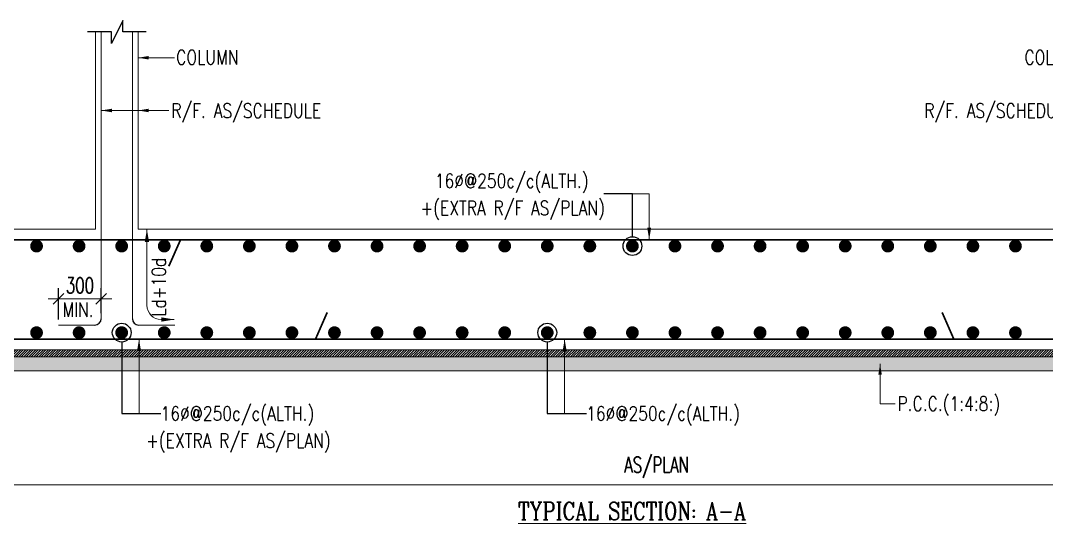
# Model space of a CAD drawing. Header units: millimetres. Extents: x 1123469 to 1752051, y -126924 to 196924.
# Drawn here: x 1375089 to 1382320, y 110091 to 113635 of the extents above; entities that cross this region are included whole.
import ezdxf

# ---------------------------------------------------------------- set-up
doc = ezdxf.new("R2010")
doc.units = ezdxf.units.MM
doc.header["$LTSCALE"] = 500
doc.header["$MEASUREMENT"] = 0
doc.header["$PDMODE"] = 34
doc.layers.get('Defpoints').update_dxf_attribs({"lineweight": 0})
for name, color, linetype, lineweight in [('DIM', 1, 'Continuous', 20), ('dim-M', 1, 'Continuous', 15), ('LINE', 7, 'Continuous', 13), ('Omx-Hatch', 252, 'Continuous', 5), ('Omx-P.C.C.', 252, 'Continuous', 5), ('ST REINF.', 4, 'Continuous', 30), ('T1', 1, 'Continuous', 15), ('TEXT', 7, 'Continuous', 13), ('TEXT2', 3, 'Continuous', 15)]:
    doc.layers.add(name, color=color, linetype=linetype, lineweight=lineweight)
doc.layers.add('sec', color=31, linetype='Continuous')
doc.styles.add('2MM', font='romans.shx', dxfattribs={"width": 0.7})
doc.styles.add('BHTESHT$0$HSCC2', font='romanc.shx')
doc.styles.add('haider', font='romans.shx')
doc.styles.add('mh', font='romant.shx')
doc.dimstyles.new('HAIDER', dxfattribs={"dimtxt": 250, "dimasz": 200, "dimexe": 150, "dimexo": 150, "dimgap": 70, "dimtad": 1, "dimdec": 0, "dimzin": 0, "dimdsep": 46, "dimtxsty": 'mh', "dimblk": 'OBLIQUE', "dimcen": 100, "dimdle": 180, "dimclrd": 1, "dimclre": 1, "dimclrt": 3, "dimadec": 0, "dimazin": 0, "dimtfac": 1, "dimtdec": 0, "dimtix": 1, "dimtofl": 0, "dimtmove": 2, "dimatfit": 3, "dimfxl": 100, "dimtolj": 1, "dimtzin": 0, "dimlwd": -1, "dimarcsym": 1})
doc.dimstyles.new('RAJESH', dxfattribs={"dimtxt": 200, "dimasz": 180, "dimexe": 100, "dimexo": 250, "dimgap": 50, "dimtad": 2, "dimdec": 0, "dimzin": 1, "dimdsep": 46, "dimtxsty": '2MM', "dimblk": 'OBLIQUE', "dimcen": 0, "dimdle": 100, "dimclrd": 1, "dimclre": 1, "dimclrt": 3, "dimadec": 0, "dimazin": 0, "dimtfac": 1, "dimtdec": 0, "dimtix": 1, "dimtmove": 2, "dimatfit": 3, "dimfxl": 1, "dimtolj": 1, "dimlwd": -1, "dimarcsym": 0})

# ---------------------------------------------------------------- blocks, each defined once
blk = doc.blocks.new('_Oblique')
at = {"color": 0, "linetype": 'ByBlock', "lineweight": -2}
blk.add_line((-0.5, -0.5), (0.5, 0.5), dxfattribs=at)
blk = doc.blocks.new('*D690')
at = {"layer": 'Defpoints', "color": 0, "ltscale": 100, "transparency": 16777216}
for p in [(1371517.2, 111165.4), (1387317.2, 110865.4), (1387317.2, 110362.2)]:
    blk.add_point(p, dxfattribs=at)
at = {"layer": 'dim-M', "color": 1, "lineweight": -2, "ltscale": 100, "transparency": 16777216}
for p, q in [((1371517.2, 111125.4), (1371517.2, 110287.2)), ((1387317.2, 110825.4), (1387317.2, 110287.2))]:
    blk.add_line(p, q, dxfattribs=at)
at = {"layer": 'dim-M', "color": 1, "ltscale": 100, "transparency": 16777216}
blk.add_line((1371442.2, 110362.2), (1387392.2, 110362.2), dxfattribs=at)
at = {"layer": 'dim-M', "color": 1, "ltscale": 100, "transparency": 16777216, "xscale": 75, "yscale": 75, "zscale": 75, "rotation": 180}
blk.add_blockref('_Oblique', (1371517.2, 110362.2), dxfattribs=at)
at = {"layer": 'dim-M', "color": 1, "ltscale": 100, "transparency": 16777216, "xscale": 75, "yscale": 75, "zscale": 75}
blk.add_blockref('_Oblique', (1387317.2, 110362.2), dxfattribs=at)
at = {"layer": 'dim-M', "color": 3, "ltscale": 100, "transparency": 16777216, "insert": (1379573, 110486), "char_height": 110, "attachment_point": 5, "style": '2MM'}
blk.add_mtext('\\A1;AS/PLAN', dxfattribs=at)
blk = doc.blocks.new('*D695')
at = {"layer": 'Defpoints', "color": 0, "ltscale": 100, "transparency": 16777216}
for p in [(1375357.3, 111673.2), (1375657.3, 111533.6), (1375357.3, 111488.6)]:
    blk.add_point(p, dxfattribs=at)
at = {"layer": 'dim-M', "color": 1, "lineweight": -2, "ltscale": 100, "transparency": 16777216}
for p, q in [((1375357.3, 111528.6), (1375357.3, 111748.2)), ((1375657.3, 111573.6), (1375657.3, 111748.2))]:
    blk.add_line(p, q, dxfattribs=at)
at = {"layer": 'dim-M', "color": 1, "ltscale": 100, "transparency": 16777216}
blk.add_line((1375732.3, 111673.2), (1375282.3, 111673.2), dxfattribs=at)
at = {"layer": 'dim-M', "color": 1, "ltscale": 100, "transparency": 16777216, "xscale": 75, "yscale": 75, "zscale": 75, "rotation": 180}
blk.add_blockref('_Oblique', (1375357.3, 111673.2), dxfattribs=at)
at = {"layer": 'dim-M', "color": 1, "ltscale": 100, "transparency": 16777216, "xscale": 75, "yscale": 75, "zscale": 75}
blk.add_blockref('_Oblique', (1375657.3, 111673.2), dxfattribs=at)
at = {"layer": 'dim-M', "color": 3, "ltscale": 100, "transparency": 16777216, "insert": (1375507.3, 111768.2), "char_height": 110, "attachment_point": 5, "style": '2MM'}
blk.add_mtext('\\A1;300', dxfattribs=at)

msp = doc.modelspace()

# ---------------------------------------------------------------- hatches: boundary and pattern name
at = {"layer": 'Omx-Hatch'}
h = msp.add_hatch(dxfattribs=at)
h.set_pattern_fill('ANSI31', color=256, scale=100, style=0)
h.set_pattern_definition([(45, (-3909663.524, -4228407.894), (-8.838834765, 8.838834765), [])])
h.paths.add_polyline_path([(1372501.4, 111315.4), (1371517.2, 111315.4), (1371517.2, 112165.4), (1371467.2, 112165.4), (1371467.2, 111265.4), (1372501.4, 111265.4)])
h.paths.add_polyline_path([(1387367.2, 112165.4), (1387317.2, 112165.4), (1387317.2, 111315.4), (1372501.4, 111315.4), (1372501.4, 111265.4), (1387367.2, 111265.4)])
at = {"layer": 'Omx-P.C.C.', "linetype": 'Continuous', "lineweight": -2}
h = msp.add_hatch(dxfattribs=at)
h.set_pattern_fill('AR-CONC', color=1, scale=20, style=0)
h.set_pattern_definition([(50, (263159.49, -275314.91), (143.452037, -12.550427), [15, -165]), (355, (263159.5, -275314.9), (-27.750267, 150.438427), [12, -132]), (100.451444, (263171.45, -275315.95), (115.70177, 137.887998), [12.748038, -140.228422]), (46.1842, (263159.5, -275274.9), (213.448266, -33.103856), [22.5, -247.5]), (96.635635, (263177.28, -275277.67), (186.93239, 194.82372), [19.12207, -210.34275]), (351.184164, (263159.5, -275274.9), (186.93239, 194.82372), [18, -198]), (21, (263179.49, -275284.91), (119.38141, -80.523778), [15, -165]), (326, (263179.5, -275284.9), (48.663066, 145.030009), [12, -132]), (71.451445, (263189.44, -275291.62), (168.044475, 64.50623), [12.748038, -140.228422]), (37.5, (263159.494, -275314.907), (2.431971, 66.5787708), [0, -130.4, 0, -134, 0, -132.5]), (7.5, (263159.494, -275314.91), (52.6139075, 78.8823424), [0, -76.4, 0, -127.4, 0, -50.5]), (327.5, (263114.894, -275314.907), (106.7644872, -4.5109743), [0, -50, 0, -156, 0, -207]), (317.5, (263094.89, -275314.91), (116.637234, 20.0209965), [0, -65, 0, -103.6, 0, -147])])
h.paths.add_polyline_path([(1387417.2, 111165.4), (1387417.2, 111265.4), (1371417.2, 111265.4), (1371417.2, 111165.4)])

# ---------------------------------------------------------------- linework, layer by layer
at = {"layer": 'DIM', "color": 3}
for p, q in [((1375979.6, 112165.4, 0.1), (1375979.6, 111628.1, 0.1)), ((1376129.6, 111528.1, 0.2), (1376079.6, 111528.1, 0.1)), ((1376172.3, 111528.1, 0.2), (1376079.6, 111528.1, 0.1))]:
    msp.add_line(p, q, dxfattribs=at)
at = {"layer": 'DIM', "color": 3, "extrusion": (0, 0, -1)}
msp.add_ellipse((1376079.6, 111628.1, 0.1), major_axis=(-1.7, 100), ratio=1, start_param=3.158728, end_param=4.729524, dxfattribs=at)
msp.add_ellipse((1376079.6, 111628.1, 0.1), major_axis=(-1.7, 100), ratio=1, start_param=3.158728, end_param=4.729524, dxfattribs=at)
at = {"layer": 'DIM', "color": 3}
for points in [[(1375994.6, 112075.4, 0.1), (1375964.6, 112075.4, 0.1), (1375979.6, 112165.4, 0.1)], [(1376082.3, 111513.1, 0.2), (1376082.3, 111543.1, 0.2), (1376172.3, 111528.1, 0.2)], [(1376082.3, 111513.1, 0.2), (1376082.3, 111543.1, 0.2), (1376172.3, 111528.1, 0.2)]]:
    msp.add_solid(points, dxfattribs=at)
at = {"layer": 'LINE', "color": 1, "linetype": 'Continuous', "lineweight": -2}
for points in [[(1379401.7, 112111.7), (1379401.7, 112413.3), (1379199.2, 112413.3)], [(1375801.6, 111369.2), (1375801.6, 110865.2), (1376077.5, 110865.2)], [(1378801.6, 111369.2), (1378801.6, 110865.2), (1379077.5, 110865.2)]]:
    msp.add_lwpolyline(points, dxfattribs=at)
for centre in [(1379401.7, 112045.4), (1375801.6, 111435.5), (1378801.6, 111435.5)]:
    msp.add_circle(centre, 66.3, dxfattribs=at)
at = {"layer": 'sec', "color": 3, "linetype": 'ByBlock', "lineweight": 5}
for p, q in [((1375617.2, 112165.4), (1375617.2, 113554.1)), ((1375917.2, 112165.4), (1375917.2, 113554.1)), ((1372567.2, 112165.4), (1375617.2, 112165.4)), ((1375917.2, 112165.4, -0.1), (1382917.2, 112165.4, 0)), ((1371517.2, 111315.4), (1387317.2, 111315.4)), ((1371417.2, 111265.4), (1387417.2, 111265.4)), ((1371417.2, 111165.4), (1387417.2, 111165.4))]:
    msp.add_line(p, q, dxfattribs=at)
at = {"layer": 'sec', "color": 7, "linetype": 'ByBlock', "lineweight": 5}
for p, q in [((1375657.3, 113554.1, 0), (1375657.3, 111533.6, 0.1)), ((1375877.1, 113554.1, 0.1), (1375877.1, 111533.6, 0.1)), ((1375357.3, 111488.6, 0.1), (1375612.3, 111488.6, 0.1)), ((1376177.1, 111488.6, 0.1), (1375922.1, 111488.6, 0.1))]:
    msp.add_line(p, q, dxfattribs=at)
at = {"layer": 'sec', "color": 1, "linetype": 'ByBlock', "elevation": 0}
msp.add_lwpolyline([(1375973.8, 113554.1), (1375810.8, 113554.1), (1375810.8, 113634.9), (1375730.2, 113473.7), (1375730.2, 113554.1), (1375559.6, 113554.1)], dxfattribs=at)
at = {"layer": 'sec', "color": 7, "linetype": 'ByBlock'}
for centre, start, end in [((1375612.3, 111533.6, 0.1), 270, 0), ((1375922.1, 111533.6, 0.1), 180, 270)]:
    msp.add_arc(centre, 45, start, end, dxfattribs=at)
at = {"layer": 'ST REINF.'}
for p, q in [((1371630, 112090.4), (1387228.7, 112090.4)), ((1376217.2, 112090.4), (1376134.3, 111904)), ((1377167.2, 111390.4), (1377250.2, 111576.9)), ((1381667.2, 111390.4), (1381584.3, 111576.9)), ((1371687.3, 111390.4), (1387170, 111390.4))]:
    msp.add_line(p, q, dxfattribs=at)
at = {"layer": 'ST REINF.', "const_width": 45}
for points in [[(1375179.1, 112045.4, 1), (1375224.1, 112045.4, 1)], [(1375479.1, 112045.4, 1), (1375524.1, 112045.4, 1)], [(1375779.1, 112045.4, 1), (1375824.1, 112045.4, 1)], [(1376079.1, 112045.4, 1), (1376124.1, 112045.4, 1)], [(1376379.1, 112045.4, 1), (1376424.1, 112045.4, 1)], [(1376679.1, 112045.4, 1), (1376724.1, 112045.4, 1)], [(1376979.1, 112045.4, 1), (1377024.1, 112045.4, 1)], [(1377279.1, 112045.4, 1), (1377324.1, 112045.4, 1)], [(1377579.1, 112045.4, 1), (1377624.1, 112045.4, 1)], [(1377879.1, 112045.4, 1), (1377924.1, 112045.4, 1)], [(1378179.1, 112045.4, 1), (1378224.1, 112045.4, 1)], [(1378479.1, 112045.4, 1), (1378524.1, 112045.4, 1)], [(1378779.1, 112045.4, 1), (1378824.1, 112045.4, 1)], [(1379079.1, 112045.4, 1), (1379124.1, 112045.4, 1)], [(1379379.1, 112045.4, 1), (1379424.1, 112045.4, 1)], [(1379679.1, 112045.4, 1), (1379724.1, 112045.4, 1)], [(1379979.2, 112045.4, 1), (1380024.2, 112045.4, 1)], [(1380279.2, 112045.4, 1), (1380324.2, 112045.4, 1)], [(1380579.2, 112045.4, 1), (1380624.2, 112045.4, 1)], [(1380879.2, 112045.4, 1), (1380924.2, 112045.4, 1)], [(1381179.2, 112045.4, 1), (1381224.2, 112045.4, 1)], [(1381479.2, 112045.4, 1), (1381524.2, 112045.4, 1)], [(1381779.2, 112045.4, 1), (1381824.2, 112045.4, 1)], [(1382079.2, 112045.4, 1), (1382124.2, 112045.4, 1)], [(1375179.1, 111435.5, -1), (1375224.1, 111435.5, -1)], [(1375479.1, 111435.5, -1), (1375524.1, 111435.5, -1)], [(1375779.1, 111435.5, -1), (1375824.1, 111435.5, -1)], [(1376079.1, 111435.5, -1), (1376124.1, 111435.5, -1)], [(1376379.1, 111435.5, -1), (1376424.1, 111435.5, -1)], [(1376679.1, 111435.5, -1), (1376724.1, 111435.5, -1)], [(1376979.1, 111435.5, -1), (1377024.1, 111435.5, -1)], [(1377279.1, 111435.5, -1), (1377324.1, 111435.5, -1)], [(1377579.1, 111435.5, -1), (1377624.1, 111435.5, -1)], [(1377879.1, 111435.5, -1), (1377924.1, 111435.5, -1)], [(1378179.1, 111435.5, -1), (1378224.1, 111435.5, -1)], [(1378479.1, 111435.5, -1), (1378524.1, 111435.5, -1)], [(1378779.1, 111435.5, -1), (1378824.1, 111435.5, -1)], [(1379079.1, 111435.5, -1), (1379124.1, 111435.5, -1)], [(1379379.1, 111435.5, -1), (1379424.1, 111435.5, -1)], [(1379679.1, 111435.5, -1), (1379724.1, 111435.5, -1)], [(1379979.2, 111435.5, -1), (1380024.2, 111435.5, -1)], [(1380279.2, 111435.5, -1), (1380324.2, 111435.5, -1)], [(1380579.2, 111435.5, -1), (1380624.2, 111435.5, -1)], [(1380879.2, 111435.5, -1), (1380924.2, 111435.5, -1)], [(1381179.2, 111435.5, -1), (1381224.2, 111435.5, -1)], [(1381479.2, 111435.5, -1), (1381524.2, 111435.5, -1)], [(1381779.2, 111435.5, -1), (1381824.2, 111435.5, -1)], [(1382079.2, 111435.5, -1), (1382124.2, 111435.5, -1)]]:
    msp.add_lwpolyline(points, format="xyb", close=True, dxfattribs=at)

# ---------------------------------------------------------------- texts
at = {"layer": 'TEXT', "color": 3, "ltscale": 0.5, "style": 'haider', "width": 0.8}
for s, p in [('COLUMN', (1376185.8, 113325.4, -207617.2)), ('COLUMN', (1382164.8, 113325.4, -207617.2)), ('R/F. AS/SCHEDULE', (1376151.7, 112950, -207617.1)), ('R/F. AS/SCHEDULE', (1381459.3, 112950, -207617.1)), ('16%%C@250c/c(ALTH.)', (1378009, 112454.8, -25056790.9)), ('+(EXTRA R/F AS/PLAN)', (1377908.2, 112263.9)), ('MIN.', (1375384.3, 111546.8, -25056800.5)), ('P.C.C.(1:4:8:)', (1381270, 110885.3, -207621.1)), ('16%%C@250c/c(ALTH.)', (1376075.6, 110815.4, -25056794.8)), ('16%%C@250c/c(ALTH.)', (1379075.7, 110815.4, -25056794.8)), ('+(EXTRA R/F AS/PLAN)', (1375974.8, 110624.5, -3.9))]:
    msp.add_text(s, height=100, dxfattribs=at).set_placement(p)
msp.add_text('Ld+10d', height=100, rotation=90, dxfattribs=at).set_placement((1376113.7, 111548.7, -25056800.4))
at = {"layer": 'TEXT2', "style": 'BHTESHT$0$HSCC2', "width": 0.8}
msp.add_text('%%UTYPICAL SECTION: A-A', height=125, dxfattribs=at).set_placement((1378595.6, 110115.9, 23049222.5))

# ---------------------------------------------------------------- dimensions: what is measured, and where the dimension line sits
at = {"layer": 'dim-M', "ltscale": 100}
dim = msp.add_linear_dim(base=(1375357.3, 111673.2, 0.1), p1=(1375657.3, 111533.6, 0.1), p2=(1375357.3, 111488.6, 0.1), angle=180, dimstyle='RAJESH', override={"dimtxt": 110, "dimasz": 75, "dimexe": 75, "dimexo": 40, "dimgap": 40, "dimdle": 75, "dimtmove": 1}, dxfattribs=at)
dim.commit()
dim.dimension.update_dxf_attribs({"geometry": '*D695', "text_midpoint": (1375507.3, 111768.2, 0.1)})
dim = msp.add_linear_dim(base=(1387317.2, 110362.2), p1=(1371517.2, 111165.4), p2=(1387317.2, 110865.4), text='AS/PLAN', dimstyle='RAJESH', override={"dimtxt": 110, "dimasz": 75, "dimexe": 75, "dimexo": 40, "dimgap": 40, "dimdle": 75, "dimtmove": 1}, dxfattribs=at)
dim.commit()
dim.dimension.update_dxf_attribs({"geometry": '*D690', "text_midpoint": (1379573, 110362.2), "dimtype": 160})

# ---------------------------------------------------------------- leaders
at = {"layer": 'T1'}
for points, override in [([(1375917.2, 113372.5), (1376174, 113372.5)], {"dimasz": 75, "dimtad": 0}), ([(1375657.3, 113001, 0), (1376134.2, 113001, 0)], {"dimasz": 75, "dimtad": 0}), ([(1375917.2, 113001, 0), (1376134.2, 113001, 0)], {"dimasz": 75, "dimtad": 0}), ([(1379520, 112090.7), (1379520, 112413.3), (1379199.2, 112413.3)], {"dimasz": 85, "dimtad": 0}), ([(1375924, 111390.4), (1375924, 110865.2), (1376077.5, 110865.2)], {"dimasz": 85, "dimtad": 0}), ([(1378924, 111390.4), (1378924, 110865.2), (1379077.5, 110865.2)], {"dimasz": 85, "dimtad": 0}), ([(1381147.5, 111214.8), (1381147.5, 110932.9), (1381252.7, 110932.9)], {"dimasz": 75, "dimtad": 0})]:
    msp.add_leader(points, dimstyle='HAIDER', override=override, dxfattribs=at)

doc.saveas('drawing.dxf')
